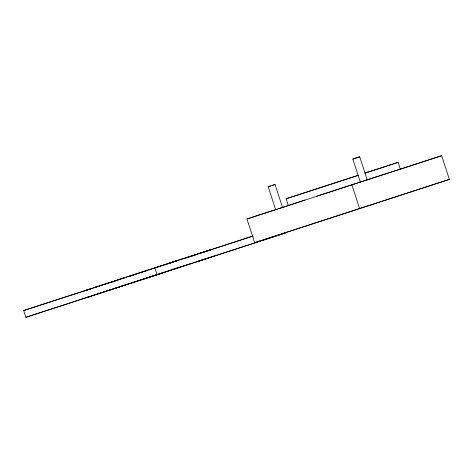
<?xml version="1.0" encoding="UTF-8"?>
<svg xmlns="http://www.w3.org/2000/svg" width="473" height="473" viewBox="0 0 473 473"><rect width="100%" height="100%" fill="white"/><g stroke="black" fill="none" stroke-linecap="round" stroke-linejoin="round"><path stroke-width="0.71" d="M211.668 249.46L211.969 249.348L208.717 250.371M277.391 209.101L275.641 209.675L268.179 186.729L270.769 185.883M282.523 207.44L275.067 184.494L272.483 185.339M360.739 181.869L360.296 182.01L352.84 159.064L359.722 156.823L367.178 179.775L366.699 179.935L400.294 169.139L398.095 162.369L365.203 172.958M305.103 199.99L288.311 205.524L286.112 198.755L358.475 175.14M398.095 162.369L390.952 164.74M360.296 182.01L367.178 179.775M95.759 287.093L94.99 287.353L96.226 286.981M211.171 249.632L209.498 250.187M168.826 263.242L172.29 262.113M96.48 286.851L97.432 286.532M98.603 286.147L183.11 258.63M205.873 251.382L208.327 250.578M390.32 164.953L364.872 173.26M196.975 254.297L199.346 253.522M199.896 253.345L200.99 252.984M201.533 252.807L205.341 251.559M91.047 296.169L94.57 295.016L94.139 295.152M112.154 289.192L97.196 294.123L105 291.652M356.063 176.133L358.096 175.471M316.786 196.177L360.674 181.91M246.959 218.969L441.646 155.694L449.35 179.397L254.663 242.679L246.959 218.969L275.724 209.681M400.395 169.174L441.646 155.694M25.849 317.306L285.473 232.953L25.849 317.306L23.65 310.536L253.079 235.938M173.502 261.735L177.026 260.582L175.359 261.114M89.48 289.192L91.904 288.4L91.608 288.489M185.877 257.921L193.753 255.349M194.433 255.13L196.336 254.509M163.853 265.099L165.662 264.508M166.851 264.123L168.636 263.538M169.706 263.301L176.169 261.084M176.837 260.871L178.847 260.215M182.749 258.944L184.624 258.329M185.83 258.033L196.342 254.592M200.552 253.221L253.132 236.039M114.697 288.364L191.985 263.242M254.663 242.679L449.35 179.397M174.49 268.883L170.966 270.036L172.148 269.657M175.702 268.504L179.226 267.351L178.049 267.73M89.835 296.547L86.311 297.7L93.808 295.258M196.632 261.9L214.168 256.118L197.448 261.474M302.117 193.628L326.405 185.765M327.074 185.552L340.862 181.076M341.547 180.852L355.371 176.358M278.225 208.83L282.416 207.476M171.581 262.355L174.809 261.291M88.847 289.399L84.111 290.93L84.874 290.688M183.749 258.424L197.744 253.9M87.552 289.819L85.294 290.552M88.28 289.565L88.93 289.358M149.214 269.852L151.047 269.261M155.333 267.866L158.396 266.873M159.608 266.476L161.435 265.885M89.557 289.151L91.188 288.625M123.175 278.295L126.38 277.261M130.371 275.966L132.416 275.304M133.096 275.085L139.541 272.992M140.735 272.608L143.739 271.632M144.951 271.236L146.772 270.645M117.138 280.252L119.503 279.49M120.095 279.295L122.56 278.496M174.413 268.924L176.411 268.256M164.243 272.454L109.068 290.339M301.443 193.847L286.112 198.755M282.742 207.416L288.359 205.601M170.44 262.728L168.956 263.207M198.317 253.711L207.399 250.791M111.675 282.02L113.668 281.376M114.33 281.157L116.435 280.477M23.65 310.536L100.205 285.816M105.272 284.084L116.358 280.595M128.999 276.516L133.918 274.925M104.74 284.255L101.062 285.438M99.531 285.929L100.548 285.603M359.722 156.823L352.84 159.064M275.067 184.494L268.179 186.729M351.841 184.695L359.539 208.404M154.748 267.694L156.947 274.464"/></g></svg>
